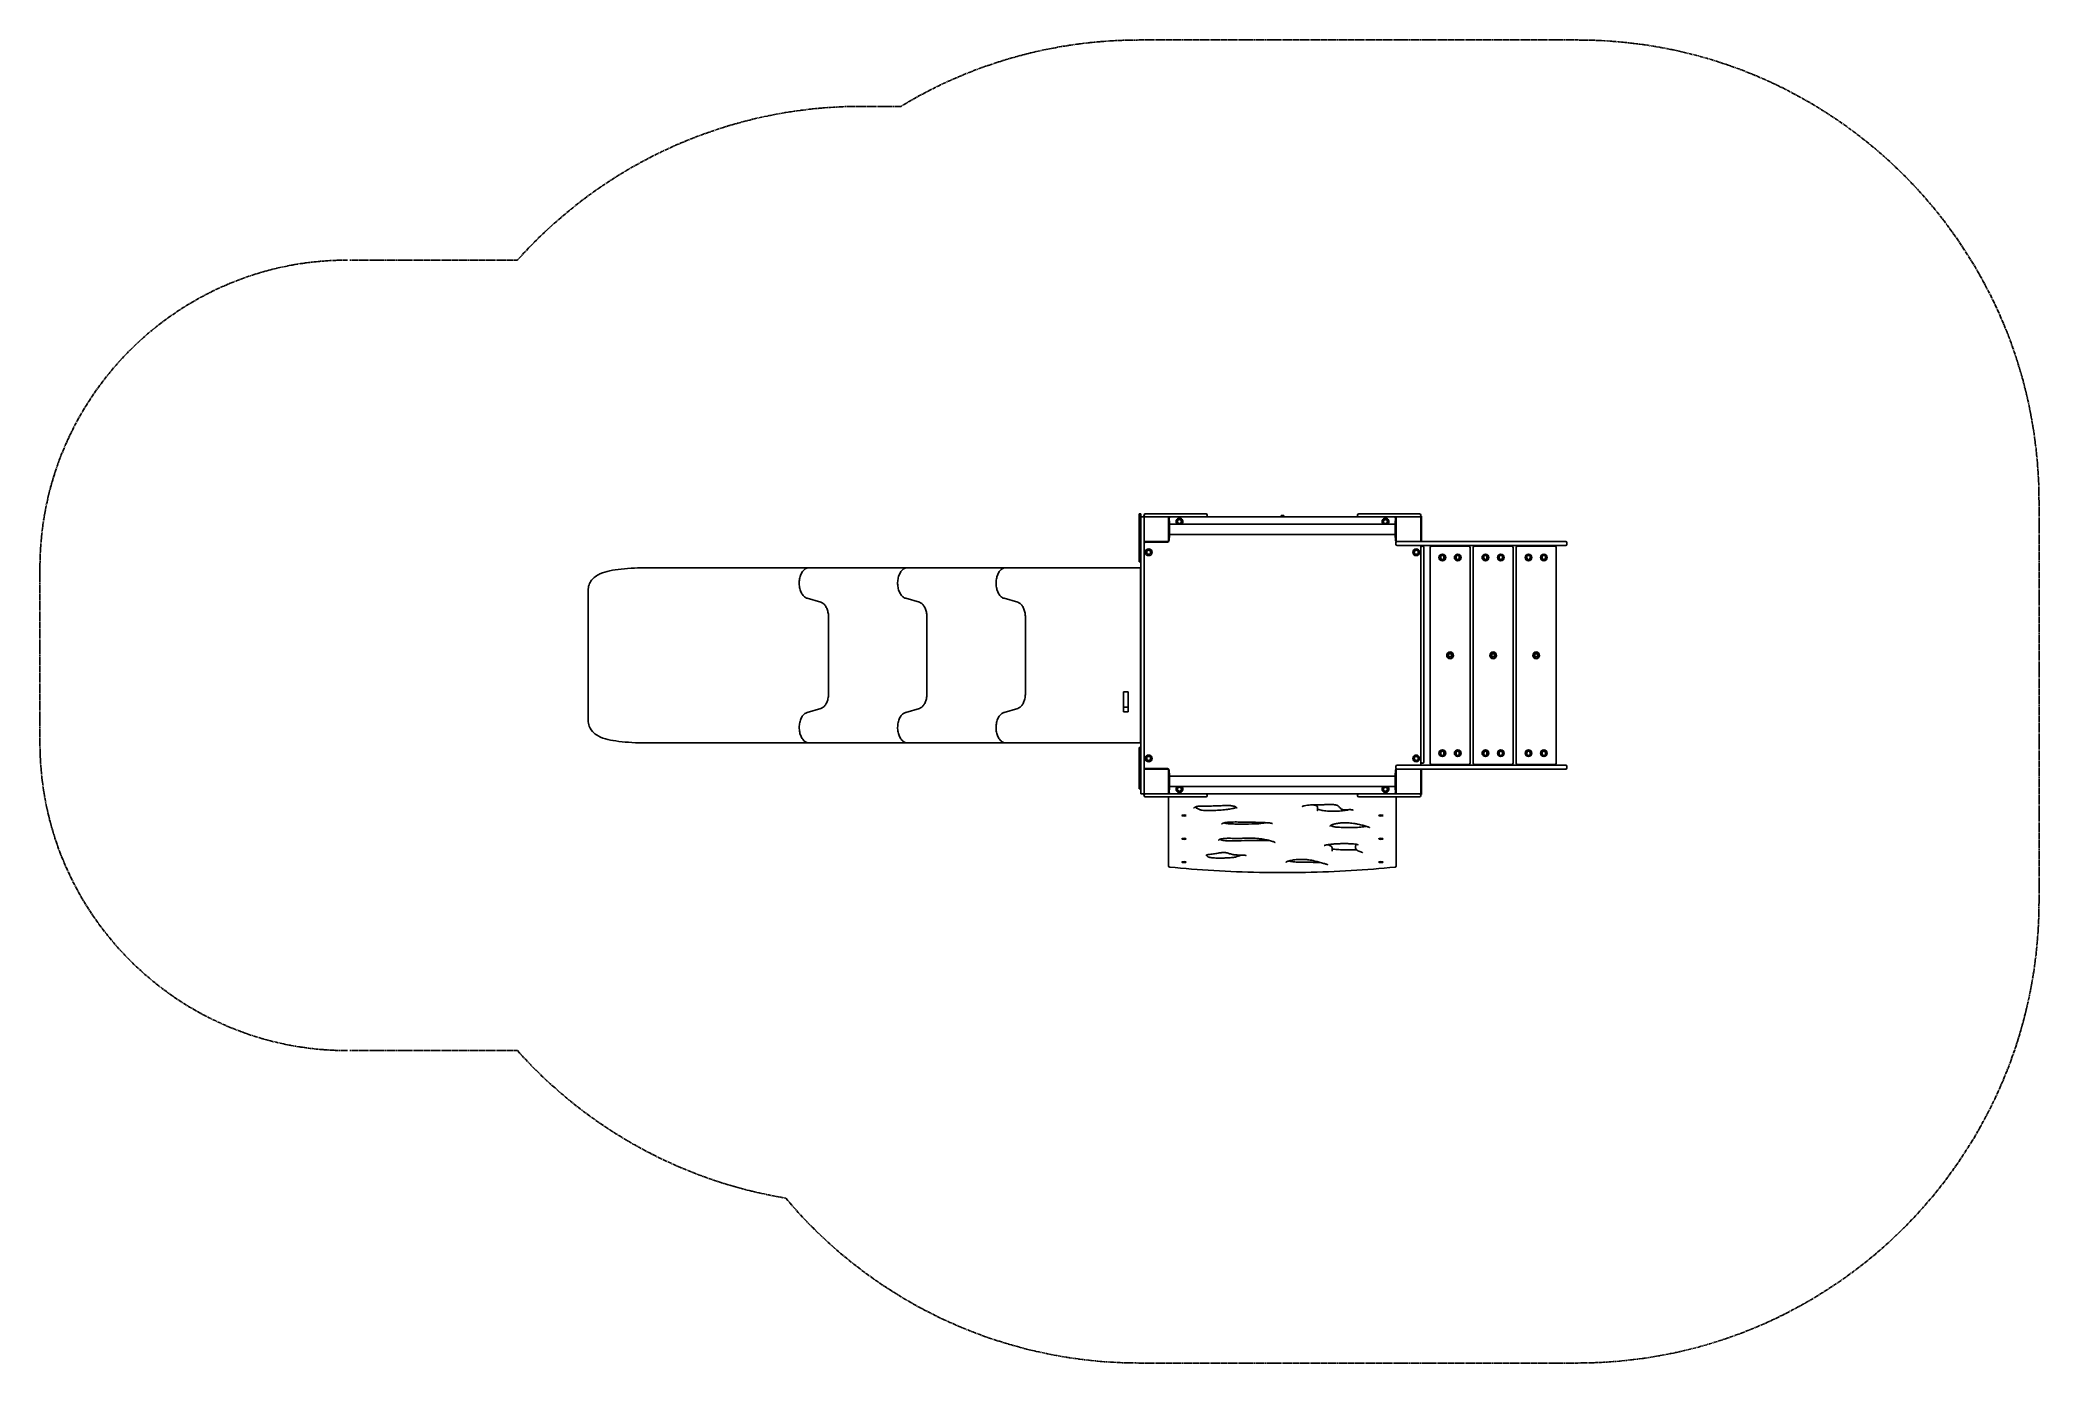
# Model space of a CAD drawing. Header units: millimetres. Extents: x 1622 to 8122, y 0 to 4300.
import ezdxf

# ---------------------------------------------------------------- set-up
doc = ezdxf.new("R2010")
doc.units = ezdxf.units.MM
doc.linetypes.add('AM_ISO08W050', pattern=[18, 12, -1.5, 3, -1.5])
doc.layers.add('AM_4', color=3, linetype='Continuous', lineweight=25)
doc.layers.add('AM_7', color=4, linetype='AM_ISO08W050', lineweight=25)

msp = doc.modelspace()

# ---------------------------------------------------------------- linework, layer by layer
at = {"layer": 'AM_4'}
for p, q in [((5196.4, 2760.2), (5196.4, 2760.2)), ((5202.4, 2760.2), (5196.4, 2760.2)), ((5196.4, 2760.2), (5196.4, 2607.7)), ((5202.4, 2760.2), (5202.4, 2760.2)), ((5202.4, 2760.2), (5202.4, 2750)), ((5212.4, 2750), (5202.4, 2750)), ((5202.4, 2738.1), (5202.4, 2750)), ((5202.4, 2728.1), (5202.4, 2738.1)), ((5209.9, 2752.5), (5209.9, 2750)), ((5212.7, 2752.5), (5209.9, 2752.5)), ((5211.4, 2750), (5211.4, 2751)), ((5211.4, 2751), (5213.8, 2751)), ((5212.4, 2756), (5212.4, 2754)), ((5212.4, 2750), (5212.4, 2749.7)), ((5292.4, 2750), (5212.4, 2750)), ((5212.4, 2749.7), (5212.4, 2738.1)), ((5212.4, 2728.1), (5212.4, 2738.1)), ((5216.4, 2760), (5222.4, 2760)), ((5292.4, 2760), (5222.4, 2760)), ((5292.4, 2760), (5304, 2760)), ((5292.4, 2670), (5292.4, 2750)), ((5304, 2750), (5292.4, 2750)), ((5292.4, 2737.5), (5295.4, 2737.5)), ((5294.4, 2746), (5294.4, 2737.5)), ((5295.4, 2737.5), (5295.4, 2682.5)), ((5304, 2760), (5414.1, 2760)), ((5414.1, 2750), (5304, 2750)), ((5910.8, 2750), (5414.1, 2750)), ((5418.1, 2756), (5418.1, 2754)), ((5658.4, 2750.9), (5658.4, 2754.2)), ((5666.4, 2754.2), (5658.4, 2754.2)), ((5658.4, 2750.9), (5658.4, 2750)), ((5666.4, 2754.2), (5666.4, 2750.9)), ((5666.4, 2750), (5666.4, 2750.9)), ((5906.8, 2754), (5906.8, 2756)), ((5910.8, 2760), (6020.8, 2760)), ((6020.8, 2750), (5910.8, 2750)), ((6020.8, 2760), (6032.4, 2760)), ((6032.4, 2750), (6020.8, 2750)), ((6032.4, 2737.5), (6029.4, 2737.5)), ((6029.4, 2682.5), (6029.4, 2737.5)), ((6030.4, 2737.5), (6030.4, 2746)), ((6102.4, 2760), (6032.4, 2760)), ((6112.4, 2750), (6032.4, 2750)), ((6032.4, 2750), (6032.4, 2670)), ((6102.4, 2760), (6108.4, 2760)), ((6111.1, 2751), (6113.4, 2751)), ((6114.9, 2752.5), (6112.1, 2752.5)), ((6112.4, 2754), (6112.4, 2756)), ((6112.4, 2670), (6112.4, 2750)), ((6113.4, 2751), (6113.4, 2670)), ((6114.9, 2670), (6114.9, 2752.5)), ((5202.4, 2716.2), (5202.4, 2728.1)), ((5202.4, 2716.2), (5202.4, 2607.7)), ((5212.4, 2462.7), (5212.4, 2728.1)), ((5212.4, 2670), (5292.4, 2670)), ((5288.4, 2668), (5216.4, 2668)), ((5242.4, 2670), (5242.4, 2668)), ((5291.8, 2669), (5242.4, 2669)), ((5292.4, 2682.5), (5295.4, 2682.5)), ((5293.4, 2682.5), (5293.4, 2670.7)), ((5294.4, 2682.5), (5294.4, 2674)), ((5295.4, 2726.9), (6029.4, 2726.9)), ((5295.4, 2693.2), (6029.4, 2693.2)), ((6032.4, 2682.5), (6029.4, 2682.5)), ((6030.4, 2674), (6030.4, 2682.5)), ((6031.4, 2670.7), (6031.4, 2682.5)), ((6031.4, 2661), (6031.4, 2666)), ((6032.4, 2670), (6112.4, 2670)), ((6112.4, 2670), (6134.3, 2670)), ((6558.4, 2670), (6134.3, 2670)), ((6558.4, 2670), (6583.4, 2670)), ((6587.4, 2661), (6587.4, 2666)), ((5196.4, 2603.6), (5196.4, 2607.7)), ((5196.4, 2603.6), (5196.4, 2603.4)), ((5202.4, 2603.4), (5196.4, 2603.4)), ((5202.4, 2607.7), (5202.4, 2603.6)), ((5202.4, 2603.6), (5202.4, 2603.4)), ((5202.4, 2462.7), (5202.4, 2603.4)), ((6041.4, 2657), (6035.4, 2657)), ((6041.4, 2657), (6094.1, 2657)), ((6134.3, 2657), (6094.1, 2657)), ((6112.4, 1943), (6112.4, 2657)), ((6112.4, 2649.5), (6112.4, 1954.5)), ((6118.4, 2654.5), (6116.4, 2654.5)), ((6122.4, 2650.5), (6122.4, 2649.5)), ((6122.4, 1954.5), (6122.4, 2649.5)), ((6134.3, 2657), (6558.4, 2657)), ((6142.4, 2650), (6142.4, 1950)), ((6267.4, 2655), (6147.4, 2655)), ((6157.4, 2655), (6157.4, 2657)), ((6177.4, 2616), (6177.4, 2622.9)), ((6187.4, 2622.9), (6187.4, 2616)), ((6227.4, 2616), (6227.4, 2622.9)), ((6237.4, 2622.9), (6237.4, 2616)), ((6257.4, 2655), (6257.4, 2657)), ((6272.4, 1950), (6272.4, 2650)), ((6282.4, 2650), (6282.4, 1950)), ((6407.4, 2655), (6287.4, 2655)), ((6297.4, 2655), (6297.4, 2657)), ((6317.4, 2616), (6317.4, 2622.9)), ((6327.4, 2622.9), (6327.4, 2616)), ((6367.4, 2616), (6367.4, 2622.9)), ((6377.4, 2622.9), (6377.4, 2616)), ((6397.4, 2655), (6397.4, 2657)), ((6412.4, 1950), (6412.4, 2650)), ((6422.4, 2650), (6422.4, 1950)), ((6547.4, 2655), (6427.4, 2655)), ((6437.4, 2655), (6437.4, 2657)), ((6457.4, 2616), (6457.4, 2622.9)), ((6467.4, 2622.9), (6467.4, 2616)), ((6507.4, 2616), (6507.4, 2622.9)), ((6517.4, 2622.9), (6517.4, 2616)), ((6537.4, 2655), (6537.4, 2657)), ((6552.4, 1950), (6552.4, 2650)), ((6583.4, 2657), (6558.4, 2657)), ((3593.7, 2584.6), (3789.6, 2584.6)), ((4104.1, 2584.6), (3789.6, 2584.6)), ((4104.1, 2584.6), (4118.4, 2584.6)), ((4123.1, 2584.6), (4438.4, 2584.6)), ((4443.1, 2584.6), (4758.4, 2584.6)), ((4763.1, 2584.6), (4839.5, 2584.6)), ((5150.4, 2584.6), (4839.5, 2584.6)), ((5150.4, 2584.6), (5197.4, 2584.6)), ((5200.4, 2488.3), (5200.4, 2581.6)), ((3404.6, 2486.5), (3404.6, 2510.4)), ((3404.6, 2486.5), (3404.6, 2113.5)), ((4117.3, 2485.4), (4161.8, 2472.7)), ((4437.3, 2485.4), (4481.8, 2472.7)), ((4757.2, 2485.4), (4801.8, 2472.7)), ((5200.4, 2488.3), (5200.4, 2475.5)), ((5200.4, 2475.5), (5200.4, 2423.3)), ((4186.6, 2423.3), (4186.6, 2176.7)), ((4506.6, 2423.3), (4506.6, 2176.7)), ((4826.6, 2423.3), (4826.6, 2176.7)), ((5200.4, 2423.3), (5200.4, 2176.7)), ((5202.4, 2462.7), (5202.4, 2074.2)), ((5212.4, 2462.7), (5212.4, 2074.2)), ((5160.4, 2181.9), (5145.4, 2181.9)), ((5145.4, 2181.9), (5145.4, 2131.9)), ((5160.4, 2181.9), (5160.4, 2131.9)), ((5200.4, 2176.7), (5200.4, 2124.5)), ((3404.6, 2089.6), (3404.6, 2113.5)), ((4161.8, 2127.3), (4117.3, 2114.6)), ((4481.8, 2127.3), (4437.3, 2114.6)), ((4801.8, 2127.3), (4757.2, 2114.6)), ((5160.4, 2131.9), (5145.4, 2131.9)), ((5145.4, 2131.9), (5145.4, 2116.9)), ((5160.4, 2116.9), (5145.4, 2116.9)), ((5160.4, 2131.9), (5160.4, 2116.9)), ((5200.4, 2124.5), (5200.4, 2111.7)), ((5200.4, 2018.4), (5200.4, 2111.7)), ((3593.7, 2015.4), (3789.6, 2015.4)), ((3789.6, 2015.4), (4104.1, 2015.4)), ((4104.1, 2015.4), (4118.4, 2015.4)), ((4123.1, 2015.4), (4438.4, 2015.4)), ((4443.1, 2015.4), (4758.4, 2015.4)), ((4763.1, 2015.4), (4839.5, 2015.4)), ((4839.5, 2015.4), (5150.4, 2015.4)), ((5150.4, 2015.4), (5197.4, 2015.4)), ((5202.4, 1867.9), (5202.4, 2074.2)), ((5212.4, 1867.9), (5212.4, 2074.2)), ((5196.4, 2000.6), (5196.4, 1999)), ((5202.4, 2000.6), (5196.4, 2000.6)), ((5196.4, 1994.4), (5196.4, 1999)), ((5196.4, 1994.4), (5196.4, 1866.4)), ((6122.4, 1954.5), (6122.4, 1953.5)), ((6177.4, 1977.1), (6177.4, 1984)), ((6187.4, 1984), (6187.4, 1977.1)), ((6227.4, 1977.1), (6227.4, 1984)), ((6237.4, 1984), (6237.4, 1977.1)), ((6317.4, 1977.1), (6317.4, 1984)), ((6327.4, 1984), (6327.4, 1977.1)), ((6367.4, 1977.1), (6367.4, 1984)), ((6377.4, 1984), (6377.4, 1977.1)), ((6457.4, 1977.1), (6457.4, 1984)), ((6467.4, 1984), (6467.4, 1977.1)), ((6507.4, 1977.1), (6507.4, 1984)), ((6517.4, 1984), (6517.4, 1977.1)), ((5292.4, 1930), (5212.4, 1930)), ((5216.4, 1932), (5288.4, 1932)), ((5242.4, 1932), (5242.4, 1930)), ((5242.4, 1931), (5291.8, 1931)), ((5292.4, 1850), (5292.4, 1930)), ((5292.4, 1917.5), (5295.4, 1917.5)), ((5293.4, 1929.3), (5293.4, 1917.5)), ((5294.4, 1926), (5294.4, 1917.5)), ((5295.4, 1917.5), (5295.4, 1862.5)), ((5295.4, 1906.9), (6029.4, 1906.9)), ((6032.4, 1917.5), (6029.4, 1917.5)), ((6029.4, 1862.5), (6029.4, 1917.5)), ((6030.4, 1917.5), (6030.4, 1926)), ((6031.4, 1934), (6031.4, 1939)), ((6031.4, 1928.6), (6031.4, 1929.3)), ((6032.4, 1930), (6032.4, 1850)), ((6112.4, 1930), (6032.4, 1930)), ((6035.4, 1943), (6041.4, 1943)), ((6094.1, 1943), (6041.4, 1943)), ((6094.1, 1943), (6134.3, 1943)), ((6112.4, 1850), (6112.4, 1930)), ((6134.3, 1930), (6112.4, 1930)), ((6113.4, 1930), (6113.4, 1849)), ((6114.9, 1847.5), (6114.9, 1930)), ((6116.4, 1949.5), (6118.4, 1949.5)), ((6558.4, 1943), (6134.3, 1943)), ((6134.3, 1930), (6558.4, 1930)), ((6147.4, 1945), (6267.4, 1945)), ((6157.4, 1943), (6157.4, 1945)), ((6257.4, 1943), (6257.4, 1945)), ((6287.4, 1945), (6407.4, 1945)), ((6297.4, 1943), (6297.4, 1945)), ((6397.4, 1943), (6397.4, 1945)), ((6427.4, 1945), (6547.4, 1945)), ((6437.4, 1943), (6437.4, 1945)), ((6537.4, 1943), (6537.4, 1945)), ((6558.4, 1943), (6583.4, 1943)), ((6583.4, 1930), (6558.4, 1930)), ((6587.4, 1934), (6587.4, 1939)), ((5202.4, 1866.4), (5196.4, 1866.4)), ((5202.4, 1850), (5202.4, 1867.9)), ((5202.4, 1850), (5212.4, 1850)), ((5209.9, 1850), (5209.9, 1847.5)), ((5209.9, 1847.5), (5212.7, 1847.5)), ((5211.4, 1849), (5211.4, 1850)), ((5213.8, 1849), (5211.4, 1849)), ((5212.4, 1867.9), (5212.4, 1850)), ((5212.4, 1850), (5292.4, 1850)), ((5212.4, 1846), (5212.4, 1844)), ((5222.4, 1840), (5216.4, 1840)), ((5222.4, 1840), (5292.4, 1840)), ((5292.4, 1862.5), (5295.4, 1862.5)), ((5292.4, 1850), (5304, 1850)), ((5304, 1840), (5292.4, 1840)), ((5292.4, 1840), (5292.4, 1839.2)), ((5292.4, 1839.2), (5292.4, 1615.8)), ((5294.4, 1862.5), (5294.4, 1854)), ((5295.4, 1873.2), (6029.4, 1873.2)), ((5304, 1850), (5414.1, 1850)), ((5414.1, 1840), (5304, 1840)), ((5414.1, 1850), (5910.8, 1850)), ((5418.1, 1846), (5418.1, 1844)), ((5906.8, 1844), (5906.8, 1846)), ((5910.8, 1850), (6020.8, 1850)), ((6020.8, 1840), (5910.8, 1840)), ((6020.8, 1850), (6032.4, 1850)), ((6032.4, 1840), (6020.8, 1840)), ((6032.4, 1862.5), (6029.4, 1862.5)), ((6030.4, 1854), (6030.4, 1862.5)), ((6032.4, 1850), (6112.4, 1850)), ((6032.4, 1840), (6102.4, 1840)), ((6032.4, 1839.2), (6032.4, 1840)), ((6032.4, 1615.8), (6032.4, 1839.2)), ((6108.4, 1840), (6102.4, 1840)), ((6113.4, 1849), (6111.1, 1849)), ((6112.1, 1847.5), (6114.9, 1847.5)), ((6112.4, 1844), (6112.4, 1846)), ((5776.8, 1798.9), (5776.8, 1805.7)), ((5824.5, 1665.3), (5824.5, 1672.1)), ((5900.4, 1673.7), (5900.4, 1680.5))]:
    msp.add_line(p, q, dxfattribs=at)
for centre, radius in [((5327.4, 2735), 7), ((5327.4, 2735), 6.45), ((5997.4, 2735), 7), ((5997.4, 2735), 6.45), ((5227.4, 2635), 11), ((5227.4, 2635), 7), ((5227.4, 2635), 6.45), ((6097.4, 2635), 11), ((6097.4, 2635), 7), ((6097.4, 2635), 6.45), ((6182.4, 2618), 11), ((6182.4, 2618), 7), ((6232.4, 2618), 11), ((6232.4, 2618), 7), ((6322.4, 2618), 11), ((6322.4, 2618), 7), ((6372.4, 2618), 11), ((6372.4, 2618), 7), ((6462.4, 2618), 11), ((6462.4, 2618), 7), ((6512.4, 2618), 11), ((6512.4, 2618), 7), ((6207.4, 2300), 11), ((6207.4, 2300), 7), ((6207.4, 2300), 5), ((6347.4, 2300), 11), ((6347.4, 2300), 7), ((6347.4, 2300), 5), ((6487.4, 2300), 11), ((6487.4, 2300), 7), ((6487.4, 2300), 5), ((5227.4, 1965), 11), ((5227.4, 1965), 7), ((5227.4, 1965), 6.45), ((6097.4, 1965), 11), ((6097.4, 1965), 7), ((6097.4, 1965), 6.45), ((6182.4, 1982), 11), ((6182.4, 1982), 7), ((6232.4, 1982), 11), ((6232.4, 1982), 7), ((6322.4, 1982), 11), ((6322.4, 1982), 7), ((6372.4, 1982), 11), ((6372.4, 1982), 7), ((6462.4, 1982), 11), ((6462.4, 1982), 7), ((6512.4, 1982), 11), ((6512.4, 1982), 7), ((5327.4, 1865), 7), ((5327.4, 1865), 6.45), ((5997.4, 1865), 7), ((5997.4, 1865), 6.45)]:
    msp.add_circle(centre, radius, dxfattribs=at)
for centre, radius, start, end in [((5216.4, 2756), 4, 90, 180), ((5216.4, 2754), 4, 180, 270), ((5298.4, 2746), 4, 90, 180), ((5327.4, 2735), 11, 312.19109, 227.80891), ((5414.1, 2756), 4, 0, 90), ((5414.1, 2754), 4, 270, 0), ((5910.8, 2756), 4, 90, 180), ((5910.8, 2754), 4, 180, 270), ((5997.4, 2735), 11, 312.19109, 227.80891), ((6026.4, 2746), 4, 0, 90), ((6108.4, 2756), 4, 0, 90), ((6108.4, 2754), 4, 270, 0), ((5216.4, 2664), 4, 90, 180), ((5288.4, 2674), 6, 270, 0), ((6036.4, 2674), 6, 180, 234.34645), ((6035.4, 2666), 4, 90, 180), ((6583.4, 2666), 4, 0, 90), ((6035.4, 2661), 4, 180, 270), ((6116.4, 2650.5), 4, 90, 180), ((6118.4, 2650.5), 4, 0, 90), ((6147.4, 2650), 5, 90, 180), ((6182.4, 2616), 5, 180, 0), ((6232.4, 2616), 5, 180, 0), ((6267.4, 2650), 5, 0, 90), ((6287.4, 2650), 5, 90, 180), ((6322.4, 2616), 5, 180, 0), ((6372.4, 2616), 5, 180, 0), ((6407.4, 2650), 5, 0, 90), ((6427.4, 2650), 5, 90, 180), ((6462.4, 2616), 5, 180, 0), ((6512.4, 2616), 5, 180, 0), ((6547.4, 2650), 5, 0, 90), ((6583.4, 2661), 4, 270, 0), ((5197.4, 2581.6), 3, 0, 90), ((5197.4, 2018.4), 3, 270, 0), ((6116.4, 1953.5), 4, 180, 270), ((6118.4, 1953.5), 4, 270, 0), ((6147.4, 1950), 5, 180, 270), ((6182.4, 1984), 5, 0, 180), ((6232.4, 1984), 5, 0, 180), ((6267.4, 1950), 5, 270, 0), ((6287.4, 1950), 5, 180, 270), ((6322.4, 1984), 5, 0, 180), ((6372.4, 1984), 5, 0, 180), ((6407.4, 1950), 5, 270, 0), ((6462.4, 1984), 5, 0, 180), ((6512.4, 1984), 5, 0, 180), ((5216.4, 1936), 4, 180, 270), ((5288.4, 1926), 6, 0, 90), ((6036.4, 1926), 6, 125.65355, 180), ((6028.4, 1926), 4, 0, 46.56746), ((6035.4, 1939), 4, 90, 180), ((6035.4, 1934), 4, 180, 270), ((6427.4, 1950), 5, 180, 270), ((6547.4, 1950), 5, 270, 0), ((6583.4, 1939), 4, 0, 90), ((6583.4, 1934), 4, 270, 0), ((5216.4, 1846), 4, 90, 180), ((5216.4, 1844), 4, 180, 270), ((5298.4, 1854), 4, 180, 270), ((5327.4, 1865), 11, 132.19109, 47.80891), ((5414.1, 1846), 4, 0, 90), ((5414.1, 1844), 4, 270, 0), ((5910.8, 1846), 4, 90, 180), ((5910.8, 1844), 4, 180, 270), ((5997.4, 1865), 11, 132.19109, 47.80891), ((6026.4, 1854), 4, 270, 0), ((6108.4, 1846), 4, 0, 90), ((6108.4, 1844), 4, 270, 0), ((5296.4, 1615.8), 4, 180, 264.16106), ((6028.4, 1615.8), 4, 275.83894, 0)]:
    msp.add_arc(centre, radius, start, end, dxfattribs=at)
for centre in [(5342.4, 1779.5), (5982.4, 1779.5), (5342.4, 1703.8), (5982.4, 1703.8), (5342.4, 1628.1), (5982.4, 1628.1)]:
    msp.add_ellipse(centre, major_axis=(7, 0), ratio=0.258819, dxfattribs=at)
for points, knots in [([(3404.6, 2510.4), (3404.6, 2516.9), (3405.8, 2523.3), (3410, 2534.9), (3413, 2539.9), (3419.9, 2549.1), (3423.8, 2552.7), (3433.2, 2559.9), (3438.3, 2562.6), (3453.8, 2569.7), (3463.8, 2572.4), (3486.4, 2577.2), (3498.7, 2579.1), (3525.7, 2582), (3540.3, 2583.1), (3567.9, 2584.3), (3580.7, 2584.6), (3593.7, 2584.6)], [3.141593, 3.141593, 3.141593, 3.141593, 3.20289, 3.20289, 3.270091, 3.270091, 3.356678, 3.356678, 3.493198, 3.493198, 3.790168, 3.790168, 4.087137, 4.087137, 4.384107, 4.384107, 4.626442, 4.626442, 4.626442, 4.626442]), ([(4117.3, 2485.4), (4114, 2486.4), (4110.9, 2488.1), (4105, 2493), (4102.3, 2496.2), (4097.6, 2503.9), (4095.6, 2508.4), (4092.7, 2518.1), (4091.8, 2523.3), (4091, 2534), (4091.1, 2539.4), (4092.5, 2549.8), (4093.7, 2554.9), (4097.1, 2564.2), (4099.3, 2568.4), (4104.4, 2575.6), (4107.4, 2578.6), (4113.9, 2582.8), (4117.3, 2584.1), (4121.6, 2584.5), (4122.4, 2584.6), (4123.1, 2584.6)], [0.174533, 0.174533, 0.174533, 0.174533, 0.472706, 0.472706, 0.791941, 0.791941, 1.120504, 1.120504, 1.449126, 1.449126, 1.776847, 1.776847, 2.104722, 2.104722, 2.433601, 2.433601, 2.761145, 2.761145, 3.074428, 3.074428, 3.141593, 3.141593, 3.141593, 3.141593]), ([(4437.3, 2485.4), (4434, 2486.4), (4430.8, 2488.1), (4425, 2493), (4422.3, 2496.2), (4417.6, 2503.9), (4415.6, 2508.4), (4412.7, 2518.1), (4411.8, 2523.3), (4411, 2534), (4411.1, 2539.4), (4412.5, 2549.8), (4413.7, 2554.9), (4417.1, 2564.2), (4419.3, 2568.4), (4424.4, 2575.6), (4427.4, 2578.6), (4433.9, 2582.8), (4437.3, 2584.1), (4441.6, 2584.5), (4442.3, 2584.6), (4443.1, 2584.6)], [0.174533, 0.174533, 0.174533, 0.174533, 0.472706, 0.472706, 0.791941, 0.791941, 1.120504, 1.120504, 1.449126, 1.449126, 1.776847, 1.776847, 2.104722, 2.104722, 2.433601, 2.433601, 2.761145, 2.761145, 3.074428, 3.074428, 3.141593, 3.141593, 3.141593, 3.141593]), ([(4757.2, 2485.4), (4754, 2486.4), (4750.8, 2488.1), (4745, 2493), (4742.2, 2496.2), (4737.6, 2503.9), (4735.6, 2508.4), (4732.7, 2518.1), (4731.8, 2523.3), (4731, 2534), (4731.1, 2539.4), (4732.5, 2549.8), (4733.7, 2554.9), (4737.1, 2564.2), (4739.2, 2568.4), (4744.4, 2575.6), (4747.4, 2578.6), (4753.9, 2582.8), (4757.3, 2584.1), (4761.6, 2584.5), (4762.3, 2584.6), (4763.1, 2584.6)], [0.174533, 0.174533, 0.174533, 0.174533, 0.472706, 0.472706, 0.791941, 0.791941, 1.120504, 1.120504, 1.449126, 1.449126, 1.776847, 1.776847, 2.104722, 2.104722, 2.433601, 2.433601, 2.761145, 2.761145, 3.074428, 3.074428, 3.141593, 3.141593, 3.141593, 3.141593]), ([(3404.6, 2487.4), (3404.6, 2487.5), (3404.6, 2487.6), (3404.6, 2487.6), (3404.6, 2487.7), (3404.6, 2487.7), (3404.6, 2487.7), (3404.6, 2487.7)], [0.00000717, 0.00000717, 0.00000717, 0.00000717, 0.03524072, 0.03524072, 0.06797578, 0.06797578, 0.06804759, 0.06804759, 0.06804759, 0.06804759]), ([(4161.8, 2472.7), (4164.4, 2471.9), (4167, 2470.6), (4171.9, 2466.7), (4174.2, 2464.1), (4178.4, 2458), (4180.3, 2454.3), (4183.4, 2446.4), (4184.6, 2442), (4186.2, 2432.9), (4186.6, 2428.1), (4186.6, 2423.3)], [3.316126, 3.316126, 3.316126, 3.316126, 3.595378, 3.595378, 3.874631, 3.874631, 4.153884, 4.153884, 4.433136, 4.433136, 4.712389, 4.712389, 4.712389, 4.712389]), ([(4481.8, 2472.7), (4484.4, 2471.9), (4486.9, 2470.6), (4491.9, 2466.7), (4494.2, 2464.1), (4498.4, 2458), (4500.3, 2454.3), (4503.4, 2446.4), (4504.6, 2442), (4506.2, 2432.9), (4506.6, 2428.1), (4506.6, 2423.3)], [3.316126, 3.316126, 3.316126, 3.316126, 3.595378, 3.595378, 3.874631, 3.874631, 4.153884, 4.153884, 4.433136, 4.433136, 4.712389, 4.712389, 4.712389, 4.712389]), ([(4801.8, 2472.7), (4804.4, 2471.9), (4806.9, 2470.6), (4811.8, 2466.7), (4814.2, 2464.1), (4818.4, 2458), (4820.3, 2454.3), (4823.4, 2446.4), (4824.6, 2442), (4826.2, 2432.9), (4826.6, 2428.1), (4826.6, 2423.3)], [3.316126, 3.316126, 3.316126, 3.316126, 3.595378, 3.595378, 3.874631, 3.874631, 4.153884, 4.153884, 4.433136, 4.433136, 4.712389, 4.712389, 4.712389, 4.712389]), ([(4186.6, 2176.7), (4186.6, 2171.9), (4186.2, 2167.1), (4184.6, 2158), (4183.4, 2153.6), (4180.3, 2145.7), (4178.4, 2142), (4174.2, 2135.9), (4171.9, 2133.3), (4167, 2129.4), (4164.4, 2128.1), (4161.8, 2127.3)], [4.712389, 4.712389, 4.712389, 4.712389, 4.991642, 4.991642, 5.270894, 5.270894, 5.550147, 5.550147, 5.8294, 5.8294, 6.108652, 6.108652, 6.108652, 6.108652]), ([(4506.6, 2176.7), (4506.6, 2171.9), (4506.2, 2167.1), (4504.6, 2158), (4503.4, 2153.6), (4500.3, 2145.7), (4498.4, 2142), (4494.2, 2135.9), (4491.9, 2133.3), (4486.9, 2129.4), (4484.4, 2128.1), (4481.8, 2127.3)], [4.712389, 4.712389, 4.712389, 4.712389, 4.991642, 4.991642, 5.270894, 5.270894, 5.550147, 5.550147, 5.8294, 5.8294, 6.108652, 6.108652, 6.108652, 6.108652]), ([(4826.6, 2176.7), (4826.6, 2171.9), (4826.2, 2167.1), (4824.6, 2158), (4823.4, 2153.6), (4820.3, 2145.7), (4818.4, 2142), (4814.2, 2135.9), (4811.8, 2133.3), (4806.9, 2129.4), (4804.4, 2128.1), (4801.8, 2127.3)], [4.712389, 4.712389, 4.712389, 4.712389, 4.991642, 4.991642, 5.270894, 5.270894, 5.550147, 5.550147, 5.8294, 5.8294, 6.108652, 6.108652, 6.108652, 6.108652]), ([(3404.6, 2112.3), (3404.6, 2112.3), (3404.6, 2112.3), (3404.6, 2112.4), (3404.6, 2112.4), (3404.6, 2112.4), (3404.6, 2112.5), (3404.6, 2112.6)], [0.11823766, 0.11823766, 0.11823766, 0.11823766, 0.13283577, 0.13283577, 0.15344265, 0.15344265, 0.18636655, 0.18636655, 0.18636655, 0.18636655]), ([(3593.7, 2015.4), (3577.8, 2015.4), (3562.1, 2015.8), (3532.2, 2017.5), (3518, 2018.7), (3491.8, 2022), (3479.9, 2024), (3458, 2029.3), (3448.3, 2032), (3432.6, 2040.7), (3427.7, 2043.7), (3417.6, 2053.5), (3412.1, 2060.1), (3406.1, 2075.5), (3404.6, 2082.5), (3404.6, 2089.6)], [1.656744, 1.656744, 1.656744, 1.656744, 1.953713, 1.953713, 2.250683, 2.250683, 2.547653, 2.547653, 2.844623, 2.844623, 2.965612, 2.965612, 3.074626, 3.074626, 3.141593, 3.141593, 3.141593, 3.141593]), ([(4123.1, 2015.4), (4119.8, 2015.4), (4116.5, 2016.2), (4110.2, 2019.3), (4107.2, 2021.6), (4101.8, 2027.7), (4099.3, 2031.5), (4095.3, 2040.2), (4093.7, 2045), (4091.7, 2055.2), (4091.1, 2060.6), (4091.2, 2071.2), (4091.8, 2076.6), (4094, 2086.7), (4095.6, 2091.5), (4099.7, 2100.1), (4102.3, 2103.8), (4108.1, 2109.9), (4111.3, 2112.3), (4115.6, 2114), (4116.4, 2114.3), (4117.3, 2114.6)], [6.283185, 6.283185, 6.283185, 6.283185, 6.575404, 6.575404, 6.882056, 6.882056, 7.206932, 7.206932, 7.535974, 7.535974, 7.864153, 7.864153, 8.19179, 8.19179, 8.520033, 8.520033, 8.849063, 8.849063, 9.173126, 9.173126, 9.250245, 9.250245, 9.250245, 9.250245]), ([(4443.1, 2015.4), (4439.8, 2015.4), (4436.5, 2016.2), (4430.2, 2019.3), (4427.2, 2021.6), (4421.7, 2027.7), (4419.3, 2031.5), (4415.3, 2040.2), (4413.7, 2045), (4411.6, 2055.2), (4411.1, 2060.6), (4411.2, 2071.2), (4411.8, 2076.6), (4414, 2086.7), (4415.6, 2091.5), (4419.7, 2100.1), (4422.3, 2103.8), (4428, 2109.9), (4431.3, 2112.3), (4435.6, 2114), (4436.4, 2114.3), (4437.3, 2114.6)], [6.283185, 6.283185, 6.283185, 6.283185, 6.575404, 6.575404, 6.882056, 6.882056, 7.206932, 7.206932, 7.535974, 7.535974, 7.864153, 7.864153, 8.19179, 8.19179, 8.520033, 8.520033, 8.849063, 8.849063, 9.173126, 9.173126, 9.250245, 9.250245, 9.250245, 9.250245]), ([(4763.1, 2015.4), (4759.8, 2015.4), (4756.5, 2016.2), (4750.2, 2019.3), (4747.2, 2021.6), (4741.7, 2027.7), (4739.3, 2031.5), (4735.3, 2040.2), (4733.7, 2045), (4731.6, 2055.2), (4731.1, 2060.6), (4731.2, 2071.2), (4731.8, 2076.6), (4733.9, 2086.7), (4735.6, 2091.5), (4739.7, 2100.1), (4742.2, 2103.8), (4748, 2109.9), (4751.3, 2112.3), (4755.6, 2114), (4756.4, 2114.3), (4757.2, 2114.6)], [6.283185, 6.283185, 6.283185, 6.283185, 6.575404, 6.575404, 6.882056, 6.882056, 7.206932, 7.206932, 7.535974, 7.535974, 7.864153, 7.864153, 8.19179, 8.19179, 8.520033, 8.520033, 8.849063, 8.849063, 9.173126, 9.173126, 9.250245, 9.250245, 9.250245, 9.250245]), ([(5374.4, 1803.6), (5374.4, 1803.8), (5374.4, 1803.9), (5374.8, 1804.6), (5375.2, 1805.2), (5376.7, 1806.1), (5377.3, 1806.5), (5378.8, 1807.1), (5379.5, 1807.4), (5381.9, 1808.2), (5383.7, 1808.6), (5387.6, 1809.3), (5389.7, 1809.5), (5394.8, 1809.9), (5397.9, 1810.1), (5407.6, 1810.3), (5414.3, 1810.2), (5428.1, 1810.2), (5435.1, 1810.3), (5448.9, 1810.7), (5455.8, 1811), (5466.1, 1811.5), (5469.5, 1811.7), (5476, 1811.9), (5479.2, 1811.9), (5485.1, 1812), (5487.9, 1811.9), (5492.2, 1811.7), (5493.8, 1811.5), (5497.8, 1811.1), (5500.2, 1810.8), (5504.1, 1809.9), (5505.8, 1809.5), (5508.8, 1808.3), (5510.1, 1807.7), (5511.8, 1806.6), (5512.3, 1806.1), (5513.3, 1805.1), (5513.6, 1804.6), (5514, 1803.7), (5514.1, 1803.4), (5514.1, 1803)], [-0.0789497, -0.0789497, -0.0789497, -0.0789497, -0.0553553, -0.0553553, -0.0305244, -0.0305244, -0.016609, -0.016609, -0.0059022, -0.0059022, 0.0121252, 0.0121252, 0.0286084, 0.0286084, 0.0499028, 0.0499028, 0.0957953, 0.0957953, 0.1429841, 0.1429841, 0.1901729, 0.1901729, 0.2137673, 0.2137673, 0.2354229, 0.2354229, 0.254844, 0.254844, 0.2664423, 0.2664423, 0.2856769, 0.2856769, 0.3041115, 0.3041115, 0.3271707, 0.3271707, 0.3449491, 0.3449491, 0.3689438, 0.3689438, 0.3929385, 0.3929385, 0.3929385, 0.3929385]), ([(5378, 1806.8), (5378.2, 1806.6), (5378.5, 1806.5), (5381.5, 1804.7), (5385.2, 1802.7), (5389.3, 1800.2), (5390.7, 1799.5), (5393.5, 1798.4), (5394.4, 1798.2), (5397.2, 1797.4), (5399.3, 1797), (5404.1, 1796.4), (5406.9, 1796.1), (5411.9, 1795.8), (5414.1, 1795.7), (5419.4, 1795.6), (5422.5, 1795.5), (5430.5, 1795.6), (5435.3, 1795.7), (5443.9, 1796), (5447.7, 1796.2), (5455.2, 1796.6), (5458.9, 1796.8), (5466.3, 1797.4), (5470, 1797.7), (5477, 1798.4), (5480.3, 1798.7), (5485.8, 1799.4), (5488.1, 1799.7), (5493.5, 1800.6), (5496.7, 1801.2), (5501.4, 1802.2), (5503.1, 1802.7), (5506, 1803.6), (5507.2, 1804.1), (5509.2, 1804.9), (5510.1, 1805.4), (5511.2, 1806), (5511.5, 1806.3), (5511.8, 1806.5)], [4.947647, 4.947647, 4.947647, 4.947647, 5.113772, 5.113772, 6.865819, 6.865819, 7.784569, 7.784569, 8.171016, 8.171016, 8.815949, 8.815949, 9.529543, 9.529543, 10.062147, 10.062147, 10.814844, 10.814844, 11.972191, 11.972191, 12.882042, 12.882042, 13.800792, 13.800792, 14.719542, 14.719542, 15.57935, 15.57935, 16.192677, 16.192677, 17.117142, 17.117142, 17.744979, 17.744979, 18.281407, 18.281407, 18.804232, 18.804232, 19.110435, 19.110435, 19.110435, 19.110435]), ([(5465.1, 1751.8), (5465.1, 1751.8), (5465.2, 1751.9), (5465.5, 1752.2), (5465.7, 1752.5), (5466.5, 1753.1), (5467, 1753.4), (5468.3, 1754), (5469, 1754.3), (5471.4, 1755.2), (5473.5, 1755.8), (5478.2, 1756.7), (5480.9, 1757.1), (5485.5, 1757.6), (5487.4, 1757.7), (5491.7, 1758), (5494.2, 1758.1), (5500.5, 1758.3), (5504.4, 1758.4), (5515.1, 1758.4), (5521.9, 1758.3), (5542.5, 1757.9), (5556.2, 1757.7), (5576.8, 1757.3), (5583.6, 1757.1), (5593.9, 1756.9), (5597.3, 1756.8), (5604, 1756.5), (5607.4, 1756.3), (5612.6, 1756), (5614.5, 1755.9), (5618.7, 1755.5), (5621, 1755.2), (5624.1, 1754.7), (5625.1, 1754.5), (5626.7, 1754.2), (5627.2, 1754), (5628.5, 1753.6), (5629.2, 1753.4), (5629.6, 1753.1), (5629.7, 1753.1), (5629.7, 1753.1)], [-0.0519283, -0.0519283, -0.0519283, -0.0519283, -0.0402586, -0.0402586, -0.0277914, -0.0277914, -0.0157394, -0.0157394, -0.0039895, -0.0039895, 0.0185705, 0.0185705, 0.0409272, 0.0409272, 0.0549205, 0.0549205, 0.0729935, 0.0729935, 0.1002821, 0.1002821, 0.1486247, 0.1486247, 0.2453098, 0.2453098, 0.2936524, 0.2936524, 0.3178237, 0.3178237, 0.341995, 0.341995, 0.3563172, 0.3563172, 0.3741432, 0.3741432, 0.3834741, 0.3834741, 0.3900789, 0.3900789, 0.4004554, 0.4004554, 0.4057954, 0.4057954, 0.4057954, 0.4057954]), ([(5472.5, 1755.4), (5472.7, 1755.4), (5472.9, 1755.3), (5474.3, 1754.9), (5475.5, 1754.6), (5478.3, 1754.1), (5479.8, 1753.8), (5483.1, 1753.3), (5484.9, 1753.1), (5489.1, 1752.7), (5491.5, 1752.5), (5497, 1752.1), (5500.3, 1752), (5508.6, 1751.7), (5513.7, 1751.7), (5533.4, 1751.6), (5548.2, 1751.7), (5566.4, 1752), (5570.1, 1752.1), (5578.4, 1752.4), (5583.1, 1752.7), (5591, 1753.4), (5594.2, 1753.8), (5600.6, 1754.7), (5603.8, 1755.2), (5607.6, 1755.9), (5608.4, 1756.1), (5609.1, 1756.2)], [50.303886, 50.303886, 50.303886, 50.303886, 50.416912, 50.416912, 50.97509, 50.97509, 51.566774, 51.566774, 52.225394, 52.225394, 53.012209, 53.012209, 54.050896, 54.050896, 55.659005, 55.659005, 60.264153, 60.264153, 61.41544, 61.41544, 62.944748, 62.944748, 64.061479, 64.061479, 65.272847, 65.272847, 65.582164, 65.582164, 65.582164, 65.582164]), ([(5726.9, 1809.2), (5726.9, 1809.2), (5727, 1809.2), (5727.2, 1809.3), (5727.4, 1809.4), (5728.2, 1809.7), (5728.8, 1809.9), (5730.7, 1810.5), (5732.2, 1810.8), (5736.8, 1811.7), (5740.2, 1812.2), (5747.1, 1813.1), (5750.6, 1813.4), (5758.2, 1814.1), (5762.5, 1814.3), (5770.3, 1814.6), (5774, 1814.6), (5781.5, 1814.6), (5785.4, 1814.4), (5791.7, 1814.4), (5794.1, 1814.5), (5801.5, 1814.8), (5806.3, 1815.2), (5814.5, 1815.5), (5817.9, 1815.6), (5822.7, 1815.5), (5824.1, 1815.4), (5827.8, 1815.2), (5830, 1814.9), (5833.7, 1814.3), (5835.3, 1813.9), (5838.4, 1813), (5839.8, 1812.5), (5841.9, 1811.4), (5842.7, 1810.9), (5844.9, 1809.4), (5846, 1808.4), (5848, 1806.3), (5848.8, 1805.3), (5850.7, 1803.4), (5851.6, 1802.5), (5853.7, 1800.9), (5854.7, 1800.2), (5856.9, 1799.3), (5857.5, 1799), (5859.3, 1798.5), (5860.4, 1798.3), (5862.6, 1798.1), (5863.5, 1798), (5865.8, 1798), (5867.1, 1798), (5872.3, 1798.3), (5875.9, 1798.5), (5880.9, 1798.6), (5882.3, 1798.6), (5885.1, 1798.5), (5886.6, 1798.4), (5888.8, 1798.1), (5889.6, 1798), (5890.9, 1797.6), (5891.4, 1797.5), (5892.2, 1797.1), (5892.4, 1797), (5892.6, 1796.9), (5892.6, 1796.9), (5892.6, 1796.9)], [-0.1585818, -0.1585818, -0.1585818, -0.1585818, -0.1560086, -0.1560086, -0.1514921, -0.1514921, -0.1443406, -0.1443406, -0.1320218, -0.1320218, -0.1086649, -0.1086649, -0.0864081, -0.0864081, -0.0606827, -0.0606827, -0.0390419, -0.0390419, -0.0159795, -0.0159795, -0.0024235, -0.0024235, 0.0271811, 0.0271811, 0.0473935, 0.0473935, 0.0562389, 0.0562389, 0.0708626, 0.0708626, 0.0845748, 0.0845748, 0.1017113, 0.1017113, 0.1166327, 0.1166327, 0.1456786, 0.1456786, 0.1691391, 0.1691391, 0.1862192, 0.1862192, 0.1995693, 0.1995693, 0.2048285, 0.2048285, 0.2112065, 0.2112065, 0.2159836, 0.2159836, 0.2235606, 0.2235606, 0.2458439, 0.2458439, 0.2542058, 0.2542058, 0.2638492, 0.2638492, 0.2706928, 0.2706928, 0.2771207, 0.2771207, 0.2838651, 0.2838651, 0.2872572, 0.2872572, 0.2872572, 0.2872572]), ([(5760.3, 1814.2), (5761.1, 1814), (5762, 1813.9), (5764.8, 1813.4), (5766.9, 1813), (5770.2, 1812.2), (5771.5, 1811.9), (5773.6, 1810.9), (5774.4, 1810.4), (5775.8, 1809), (5776.4, 1808.1), (5776.8, 1806.6), (5776.8, 1806.1), (5776.8, 1805.7)], [37.411469, 37.411469, 37.411469, 37.411469, 37.587429, 37.587429, 38.030806, 38.030806, 38.356614, 38.356614, 38.561744, 38.561744, 38.737597, 38.737597, 38.84152, 38.84152, 38.84152, 38.84152]), ([(5775.4, 1794.2), (5775.4, 1794.2), (5775.4, 1794.2), (5775.4, 1794.3), (5775.5, 1794.4), (5775.6, 1794.8), (5775.7, 1795.1), (5776, 1795.7), (5776.2, 1796.1), (5776.6, 1797.2), (5776.8, 1797.9), (5776.8, 1798.9)], [-0.34012741, -0.34012741, -0.34012741, -0.34012741, -0.33684367, -0.33684367, -0.3297403, -0.3297403, -0.32263692, -0.32263692, -0.31553355, -0.31553355, -0.30843018, -0.30843018, -0.30843018, -0.30843018]), ([(5776.8, 1800.2), (5776.8, 1800.2), (5776.9, 1800.2), (5777.8, 1799.7), (5779.1, 1799.2), (5782.9, 1797.9), (5785.5, 1797.3), (5790.5, 1796.3), (5792.7, 1795.9), (5797.7, 1795.1), (5800.6, 1794.8), (5806.8, 1794.1), (5810.3, 1793.9), (5817.6, 1793.4), (5821.5, 1793.3), (5829.2, 1793.1), (5833.1, 1793.2), (5840.7, 1793.3), (5844.3, 1793.5), (5851.2, 1794), (5854.5, 1794.3), (5860.7, 1795), (5863.6, 1795.4), (5869.1, 1796.3), (5871.6, 1796.8), (5875.7, 1797.7), (5877.3, 1798.1), (5878.8, 1798.6)], [41.001941, 41.001941, 41.001941, 41.001941, 41.011998, 41.011998, 41.537848, 41.537848, 42.245315, 42.245315, 42.744232, 42.744232, 43.338437, 43.338437, 44.017937, 44.017937, 44.745943, 44.745943, 45.473201, 45.473201, 46.166181, 46.166181, 46.817602, 46.817602, 47.438876, 47.438876, 48.050054, 48.050054, 48.484911, 48.484911, 48.484911, 48.484911]), ([(5816.9, 1744.4), (5816.9, 1744.6), (5816.9, 1744.8), (5817.4, 1745.5), (5817.8, 1746.1), (5819.4, 1747.4), (5820.2, 1747.9), (5822.3, 1749), (5823.5, 1749.5), (5826.2, 1750.5), (5827.8, 1751), (5831.2, 1752), (5833.1, 1752.4), (5837.1, 1753.3), (5839.3, 1753.6), (5843.8, 1754.3), (5846.2, 1754.6), (5851, 1755.1), (5853.5, 1755.3), (5858.6, 1755.5), (5861.2, 1755.6), (5866.4, 1755.7), (5869, 1755.6), (5874.3, 1755.5), (5877, 1755.4), (5882.6, 1755), (5885.5, 1754.7), (5891.6, 1754), (5894.8, 1753.6), (5901.7, 1752.5), (5905.5, 1751.8), (5914.3, 1750), (5919.2, 1748.8), (5928.5, 1746.3), (5933.1, 1745), (5938.5, 1743.1), (5939.8, 1742.7), (5942.5, 1741.6), (5943.8, 1741), (5945, 1740.3), (5945.2, 1740.1), (5945.5, 1739.9), (5945.5, 1739.8), (5945.5, 1739.8)], [-0.4261691, -0.4261691, -0.4261691, -0.4261691, -0.4004558, -0.4004558, -0.3706949, -0.3706949, -0.3502279, -0.3502279, -0.3303353, -0.3303353, -0.3103918, -0.3103918, -0.2903459, -0.2903459, -0.2702653, -0.2702653, -0.2502541, -0.2502541, -0.2303964, -0.2303964, -0.2106263, -0.2106263, -0.1905937, -0.1905937, -0.1695618, -0.1695618, -0.1463523, -0.1463523, -0.1190499, -0.1190499, -0.0840547, -0.0840547, -0.0328742, -0.0328742, 0.0185523, 0.0185523, 0.0359384, 0.0359384, 0.0580014, 0.0580014, 0.0675019, 0.0675019, 0.073578, 0.073578, 0.073578, 0.073578]), ([(5454.8, 1699.1), (5454.8, 1699.2), (5454.8, 1699.3), (5455.3, 1700), (5455.7, 1700.4), (5456.8, 1701), (5457.3, 1701.4), (5459.2, 1702.2), (5460.9, 1702.8), (5464.7, 1703.7), (5466.8, 1704.1), (5471.7, 1704.7), (5474.5, 1704.9), (5479.5, 1705.2), (5481.6, 1705.3), (5487, 1705.4), (5490.2, 1705.3), (5501.2, 1705.2), (5509, 1705), (5519.9, 1705), (5522.9, 1705), (5531.2, 1705.2), (5536.4, 1705.5), (5545.5, 1705.9), (5549.5, 1706), (5557.2, 1706.1), (5560.9, 1706.1), (5567.8, 1705.9), (5570.9, 1705.7), (5577.5, 1705.2), (5581, 1704.9), (5588.8, 1704), (5593.1, 1703.4), (5602.7, 1701.9), (5607.9, 1700.9), (5615.5, 1699.3), (5618.2, 1698.6), (5623, 1697.4), (5625.2, 1696.8), (5628.8, 1695.7), (5630.3, 1695.2), (5633.8, 1694), (5635.7, 1693.2), (5637.6, 1692.2), (5638, 1691.9), (5638.4, 1691.6), (5638.5, 1691.5), (5638.5, 1691.5), (5638.5, 1691.5), (5638.5, 1691.5)], [-0.3198367, -0.3198367, -0.3198367, -0.3198367, -0.2941478, -0.2941478, -0.2786569, -0.2786569, -0.2678539, -0.2678539, -0.2490679, -0.2490679, -0.2322066, -0.2322066, -0.2133423, -0.2133423, -0.1996854, -0.1996854, -0.1793562, -0.1793562, -0.1306412, -0.1306412, -0.1116043, -0.1116043, -0.0793137, -0.0793137, -0.0536248, -0.0536248, -0.0302036, -0.0302036, -0.0099624, -0.0099624, 0.013462, 0.013462, 0.0439693, 0.0439693, 0.0845994, 0.0845994, 0.1072801, 0.1072801, 0.1275034, 0.1275034, 0.143428, 0.143428, 0.166721, 0.166721, 0.1771867, 0.1771867, 0.1827917, 0.1827917, 0.1831986, 0.1831986, 0.1831986, 0.1831986]), ([(5458.8, 1702), (5459, 1701.9), (5459.3, 1701.7), (5460.5, 1701.2), (5461.5, 1700.7), (5463.8, 1699.9), (5464.9, 1699.6), (5468.2, 1698.8), (5470.6, 1698.4), (5475.9, 1697.7), (5478.8, 1697.5), (5486.1, 1697.2), (5490.6, 1697.1), (5502, 1697.2), (5509, 1697.3), (5531.6, 1697.7), (5547.1, 1697.8), (5570.5, 1697.8), (5578.3, 1697.8), (5593.8, 1697.8), (5601.6, 1697.8), (5612.7, 1698.1), (5616, 1698.2), (5619.3, 1698.4)], [38.095283, 38.095283, 38.095283, 38.095283, 38.275463, 38.275463, 38.886463, 38.886463, 39.366255, 39.366255, 40.188186, 40.188186, 40.995993, 40.995993, 42.199413, 42.199413, 44.045508, 44.045508, 48.163635, 48.163635, 50.222698, 50.222698, 52.281761, 52.281761, 53.177308, 53.177308, 53.177308, 53.177308]), ([(5819.7, 1747.5), (5820.3, 1747), (5821.2, 1746.4), (5823.3, 1745.3), (5824.6, 1744.6), (5827.3, 1743.7), (5828.5, 1743.4), (5831.6, 1742.6), (5833.7, 1742.2), (5838.4, 1741.7), (5840.9, 1741.5), (5849.7, 1741), (5856.1, 1740.8), (5868.8, 1740.4), (5875.3, 1740.2), (5884.9, 1740.1), (5888.1, 1740.1), (5896.4, 1740.2), (5901.4, 1740.4), (5909.9, 1740.9), (5913.4, 1741.2), (5919.8, 1741.9), (5922.8, 1742.3), (5928.3, 1743.2), (5930.8, 1743.7), (5933.6, 1744.3), (5933.9, 1744.4), (5934.3, 1744.5)], [61.760591, 61.760591, 61.760591, 61.760591, 62.693696, 62.693696, 63.777746, 63.777746, 64.439349, 64.439349, 65.383158, 65.383158, 66.308017, 66.308017, 68.523923, 68.523923, 70.75726, 70.75726, 71.873929, 71.873929, 73.63513, 73.63513, 74.926837, 74.926837, 76.099324, 76.099324, 77.224484, 77.224484, 77.409849, 77.409849, 77.409849, 77.409849]), ([(5414.5, 1650.2), (5414.5, 1650.7), (5414.1, 1650.2), (5414.7, 1650.6), (5415, 1650.8), (5416.2, 1651.2), (5416.8, 1651.4), (5418.6, 1651.8), (5419.8, 1652), (5423.8, 1652.7), (5426.8, 1653.1), (5435.1, 1654.2), (5440.3, 1655), (5450.5, 1656.7), (5455.5, 1657.6), (5462.2, 1658.4), (5463.6, 1658.6), (5466.8, 1658.9), (5468.5, 1659), (5472.1, 1659.1), (5474, 1659.1), (5477.1, 1658.9), (5478.3, 1658.8), (5480.7, 1658.4), (5481.8, 1658.2), (5484.8, 1657.4), (5486.4, 1656.9), (5489.8, 1655.7), (5491.6, 1655), (5495.4, 1653.8), (5497.4, 1653.2), (5501.1, 1652.5), (5502.6, 1652.2), (5507.1, 1651.6), (5510.3, 1651.3), (5518.8, 1650.9), (5524, 1650.8), (5531.3, 1650.7), (5533.5, 1650.6), (5537.2, 1650.4), (5538.8, 1650.3), (5540.8, 1650.1), (5541.4, 1650), (5542.7, 1649.8), (5543.4, 1649.6), (5544.3, 1649.4), (5544.5, 1649.3), (5544.7, 1649.2), (5544.7, 1649.2), (5544.7, 1649.2)], [-0.8082202, -0.8082202, -0.8082202, -0.8082202, -0.7755607, -0.7755607, -0.7643519, -0.7643519, -0.7557288, -0.7557288, -0.7446361, -0.7446361, -0.720772, -0.720772, -0.6778131, -0.6778131, -0.6348542, -0.6348542, -0.6231091, -0.6231091, -0.6101396, -0.6101396, -0.5957503, -0.5957503, -0.585489, -0.585489, -0.5738587, -0.5738587, -0.5530616, -0.5530616, -0.5315821, -0.5315821, -0.5124414, -0.5124414, -0.5004223, -0.5004223, -0.4774521, -0.4774521, -0.4401637, -0.4401637, -0.4247805, -0.4247805, -0.4123958, -0.4123958, -0.40713, -0.40713, -0.399317, -0.399317, -0.3939556, -0.3939556, -0.391288, -0.391288, -0.391288, -0.391288]), ([(5415.8, 1651.1), (5416, 1650.5), (5416.2, 1649.9), (5416.8, 1648.5), (5417.2, 1647.8), (5418.1, 1646.6), (5418.7, 1646), (5420.4, 1645), (5421, 1644.7), (5423.1, 1643.9), (5424.7, 1643.4), (5428.3, 1642.7), (5430.4, 1642.4), (5435.5, 1641.8), (5438.5, 1641.5), (5444.4, 1641.3), (5447.2, 1641.2), (5454.6, 1641.1), (5459.3, 1641.1), (5467.8, 1641.2), (5471.8, 1641.3), (5479.7, 1641.5), (5483.6, 1641.7), (5490.7, 1642), (5493.9, 1642.2), (5499, 1642.6), (5501.1, 1642.8), (5505.3, 1643.5), (5507.4, 1643.9), (5512.5, 1645.2), (5515.3, 1646.2), (5521.2, 1648.3), (5524.3, 1649.5), (5527.2, 1650.8)], [101.038044, 101.038044, 101.038044, 101.038044, 102.117812, 102.117812, 103.72071, 103.72071, 105.235015, 105.235015, 105.960841, 105.960841, 107.032393, 107.032393, 108.039477, 108.039477, 109.347963, 109.347963, 110.49229, 110.49229, 112.364269, 112.364269, 113.967167, 113.967167, 115.570065, 115.570065, 116.886657, 116.886657, 117.802671, 117.802671, 118.961565, 118.961565, 120.878845, 120.878845, 123.151663, 123.151663, 123.151663, 123.151663]), ([(5673.8, 1627.4), (5673.8, 1627.4), (5673.8, 1627.4), (5673.8, 1627.5), (5674.1, 1627.8), (5675.4, 1628.7), (5676.6, 1629.3), (5679.2, 1630.4), (5680.4, 1630.8), (5683.5, 1631.8), (5685.3, 1632.3), (5689.6, 1633.3), (5692, 1633.8), (5697.2, 1634.8), (5700.1, 1635.2), (5705.8, 1635.9), (5708.6, 1636.2), (5714.2, 1636.6), (5716.9, 1636.7), (5722.1, 1636.9), (5724.6, 1636.9), (5729.5, 1636.8), (5731.9, 1636.7), (5736.7, 1636.5), (5739, 1636.3), (5743.9, 1635.8), (5746.3, 1635.5), (5751.5, 1634.8), (5754.3, 1634.3), (5760.6, 1633.1), (5764.1, 1632.3), (5777.3, 1629.1), (5786.8, 1626.5), (5797.9, 1623.4), (5799.8, 1622.8), (5802.9, 1621.9), (5804.1, 1621.5), (5807, 1620.5), (5808.5, 1619.9), (5809.8, 1619.1), (5810.1, 1619), (5810.3, 1618.8), (5810.4, 1618.7), (5810.4, 1618.7)], [-0.3714421, -0.3714421, -0.3714421, -0.3714421, -0.3690924, -0.3690924, -0.3515323, -0.3515323, -0.3269986, -0.3269986, -0.308567, -0.308567, -0.2862959, -0.2862959, -0.2609661, -0.2609661, -0.2347319, -0.2347319, -0.2100982, -0.2100982, -0.1879942, -0.1879942, -0.167794, -0.167794, -0.1483923, -0.1483923, -0.1285578, -0.1285578, -0.106734, -0.106734, -0.0803107, -0.0803107, -0.0429716, -0.0429716, 0.0652144, 0.0652144, 0.0874376, 0.0874376, 0.1041051, 0.1041051, 0.1278579, 0.1278579, 0.1366565, 0.1366565, 0.1414483, 0.1414483, 0.1414483, 0.1414483]), ([(5683.4, 1631.8), (5683.5, 1631.7), (5683.7, 1631.7), (5685.7, 1631.2), (5687.7, 1630.8), (5692.2, 1630), (5694.8, 1629.6), (5700.7, 1628.8), (5704, 1628.5), (5711, 1627.9), (5714.6, 1627.6), (5721.4, 1627.4), (5724.6, 1627.3), (5736.4, 1627.3), (5745.1, 1627.5), (5759.6, 1627.3), (5765.4, 1627.2), (5775.7, 1627.1), (5780.2, 1627), (5784.8, 1627)], [41.839266, 41.839266, 41.839266, 41.839266, 41.90671, 41.90671, 42.529137, 42.529137, 43.290073, 43.290073, 44.182911, 44.182911, 45.102326, 45.102326, 45.903678, 45.903678, 48.009946, 48.009946, 49.432395, 49.432395, 50.550145, 50.550145, 50.550145, 50.550145]), ([(5798, 1681.6), (5798, 1681.6), (5798, 1681.6), (5798.5, 1681.9), (5798.9, 1682.1), (5800.3, 1682.7), (5801.4, 1683), (5804.4, 1683.8), (5806.5, 1684.3), (5810.7, 1685), (5812.7, 1685.3), (5817.7, 1685.9), (5820.8, 1686.2), (5828.6, 1686.9), (5833.3, 1687.2), (5842.9, 1687.7), (5847.8, 1687.8), (5857.5, 1688.1), (5862.4, 1688.1), (5872.2, 1688.1), (5877, 1688), (5884, 1687.7), (5886.2, 1687.6), (5891.5, 1687.2), (5894.6, 1687), (5899.2, 1686.4), (5900.8, 1686.2), (5903.3, 1685.7), (5904.2, 1685.5), (5906.3, 1685), (5907.4, 1684.6), (5908.5, 1684.1), (5908.8, 1683.9), (5908.8, 1683.8), (5908.8, 1683.8), (5908.8, 1683.8)], [-0.3020287, -0.3020287, -0.3020287, -0.3020287, -0.2957204, -0.2957204, -0.2866488, -0.2866488, -0.2740811, -0.2740811, -0.2554104, -0.2554104, -0.2398015, -0.2398015, -0.2174396, -0.2174396, -0.1847488, -0.1847488, -0.152058, -0.152058, -0.1193672, -0.1193672, -0.0866764, -0.0866764, -0.0718638, -0.0718638, -0.0496539, -0.0496539, -0.036944, -0.036944, -0.0281188, -0.0281188, -0.0143552, -0.0143552, -0.0046743, -0.0046743, -0.0034118, -0.0034118, -0.0034118, -0.0034118]), ([(5809.9, 1684.8), (5811.7, 1684.1), (5813.4, 1683.3), (5816.4, 1681.9), (5817.6, 1681.3), (5819.8, 1679.9), (5820.9, 1679.2), (5822.7, 1677.4), (5823.4, 1676.4), (5824.4, 1674.2), (5824.5, 1672.9), (5824.5, 1672.1)], [50.704274, 50.704274, 50.704274, 50.704274, 51.58664, 51.58664, 52.23429, 52.23429, 52.88194, 52.88194, 53.445716, 53.445716, 54.009492, 54.009492, 54.009492, 54.009492]), ([(5824.5, 1671.3), (5824.8, 1671.2), (5825.1, 1671), (5826.2, 1670.7), (5827, 1670.5), (5829.2, 1670), (5830.6, 1669.8), (5834.8, 1669.2), (5837.6, 1669), (5843.8, 1668.5), (5847.2, 1668.4), (5854.8, 1668.1), (5858.9, 1668), (5871.5, 1667.7), (5879.9, 1667.7), (5892.4, 1667.8), (5896.6, 1667.9), (5901.5, 1668), (5902.3, 1668.1), (5903, 1668.1)], [55.532334, 55.532334, 55.532334, 55.532334, 55.785622, 55.785622, 56.121934, 56.121934, 56.592417, 56.592417, 57.396931, 57.396931, 58.315716, 58.315716, 59.423112, 59.423112, 61.637905, 61.637905, 62.745301, 62.745301, 62.949974, 62.949974, 62.949974, 62.949974]), ([(5824.5, 1664), (5824.5, 1664), (5824.5, 1664.1), (5824.5, 1664.2), (5824.5, 1664.3), (5824.5, 1664.4), (5824.5, 1664.5), (5824.5, 1664.7), (5824.5, 1664.8), (5824.5, 1665.1), (5824.5, 1665.2), (5824.5, 1665.3)], [-0.48992482, -0.48992482, -0.48992482, -0.48992482, -0.48769295, -0.48769295, -0.48546108, -0.48546108, -0.48322921, -0.48322921, -0.48099734, -0.48099734, -0.47876546, -0.47876546, -0.47876546, -0.47876546]), ([(5900.4, 1680.5), (5900.4, 1681.9), (5900.8, 1683.2), (5901.7, 1684.8), (5902.1, 1685.4), (5902.4, 1685.9)], [70.31694, 70.31694, 70.31694, 70.31694, 70.939779, 70.939779, 71.320209, 71.320209, 71.320209, 71.320209]), ([(5900.4, 1673.7), (5900.4, 1672.3), (5900.9, 1670.9), (5902.6, 1668.3), (5903.9, 1667.3), (5906.9, 1665.3), (5908.9, 1664.4), (5913.1, 1662.7), (5915.3, 1661.9), (5918.5, 1660.8), (5919.5, 1660.4), (5921.4, 1659.7), (5922.2, 1659.3), (5922.7, 1659), (5922.8, 1659), (5922.8, 1658.9), (5922.8, 1658.9), (5922.8, 1658.9)], [-0.8905427, -0.8905427, -0.8905427, -0.8905427, -0.8747919, -0.8747919, -0.8554713, -0.8554713, -0.8312744, -0.8312744, -0.8070776, -0.8070776, -0.7949791, -0.7949791, -0.7828807, -0.7828807, -0.7795773, -0.7795773, -0.7785869, -0.7785869, -0.7785869, -0.7785869]), ([(5296, 1611.8), (5342.6, 1607.1), (5390.5, 1603.2), (5488, 1597.4), (5537.6, 1595.5), (5637.4, 1593.5), (5687.5, 1593.5), (5787.3, 1595.5), (5836.9, 1597.4), (5934.4, 1603.2), (5982.3, 1607.1), (6028.8, 1611.8)], [1.1945092, 1.1945092, 1.1945092, 1.1945092, 1.3450241, 1.3450241, 1.4955389, 1.4955389, 1.6460537, 1.6460537, 1.7965686, 1.7965686, 1.9470834, 1.9470834, 1.9470834, 1.9470834])]:
    msp.add_open_spline(points, degree=3, knots=knots, dxfattribs=at)
for points in [[(4118.4, 2584.6), (4119.2, 2584.6), (4120, 2584.5), (4120.8, 2584.5)], [(4438.4, 2584.6), (4439.2, 2584.6), (4440, 2584.5), (4440.7, 2584.5)], [(4758.4, 2584.6), (4759.1, 2584.6), (4759.9, 2584.5), (4760.7, 2584.5)], [(3404.6, 2486.5), (3404.6, 2486.8), (3404.6, 2487.1), (3404.6, 2487.4)], [(3404.6, 2112.6), (3404.6, 2112.9), (3404.6, 2113.2), (3404.6, 2113.5)], [(4120.8, 2015.5), (4120, 2015.5), (4119.2, 2015.4), (4118.4, 2015.4)], [(4440.7, 2015.5), (4440, 2015.5), (4439.2, 2015.4), (4438.4, 2015.4)], [(4760.7, 2015.5), (4759.9, 2015.5), (4759.1, 2015.4), (4758.4, 2015.4)]]:
    msp.add_open_spline(points, degree=3, dxfattribs=at)
at = {"layer": 'AM_7'}
for p, q in [((5196.4, 4300), (6622.4, 4300)), ((4292.6, 4084.3), (4421.4, 4084.3)), ((3174.8, 3584.6), (2630.3, 3584.6)), ((8122.4, 2800), (8122.4, 1500)), ((1622.4, 2584.6), (1622.4, 2015.4)), ((3174.8, 1015.4), (2630.3, 1015.4)), ((5196.4, 0), (6622.4, 0))]:
    msp.add_line(p, q, dxfattribs=at)
for centre, radius, start, end in [((5196.4, 2800), 1500, 90, 121.11047), ((6622.4, 2800), 1500, 0, 90), ((4292.6, 2584.3), 1500, 90, 138.17284), ((2622.4, 2584.6), 1000, 90, 180), ((2622.4, 2015.4), 1000, 180, 270), ((6622.4, 1500), 1500, 270, 0), ((4292.6, 2015.7), 1500, 221.82716, 260.58814), ((5196.4, 1500), 1500, 219.99427, 270)]:
    msp.add_arc(centre, radius, start, end, dxfattribs=at)

doc.saveas('drawing.dxf')
